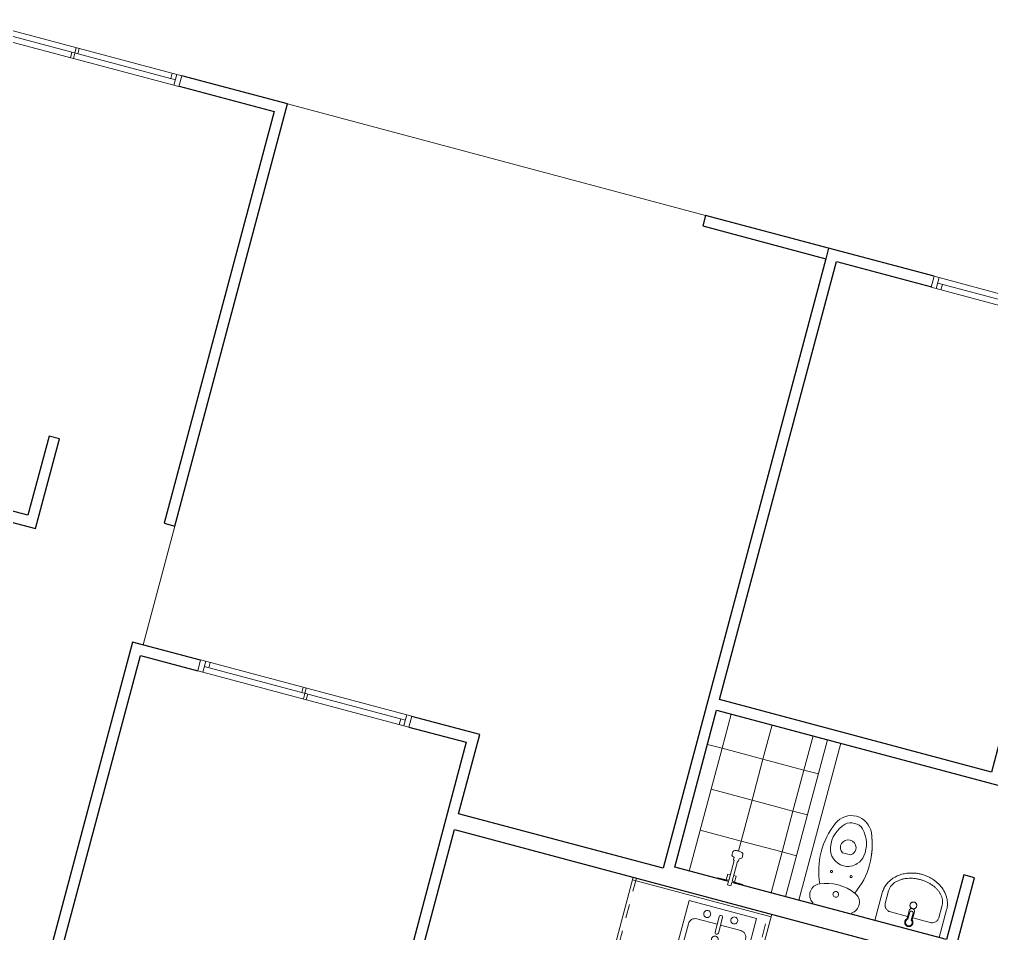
# Model space of a CAD drawing. Header units: metres. Extents: x 689715 to 690980, y 1005284 to 1006835.
# Drawn here: x 690779.56 to 690786.68, y 1005506.47 to 1005513.16 of the extents above; entities that cross this region are included whole.
import ezdxf

# ---------------------------------------------------------------- set-up
doc = ezdxf.new("R2010")
doc.units = ezdxf.units.M
doc.linetypes.add('Dash', pattern=[0.006, 0.003, -0.003])
doc.layers.add('A-BLDG', color=7, linetype='Continuous')
for name, color, linetype, lineweight in [('A-FLOR', 250, 'Continuous', 9), ('A-GLAZ', 151, 'Continuous', 9), ('A-GLAZ-CURT', 52, 'Continuous', 9), ('A-WALL', 250, 'Continuous', 9), ('P-PIPE', 250, 'Continuous', 9), ('P-SANR-FIXT', 250, 'Continuous', 9), ('Q-CASE', 31, 'Continuous', 9)]:
    doc.layers.add(name, color=color, linetype=linetype, lineweight=lineweight)

# ---------------------------------------------------------------- blocks, each defined once
blk = doc.blocks.new('M_Base Cabinet-Double Door Sink Unit - 105-535934-PLANO CLAVE')
at = {"layer": 'Q-CASE', "linetype": 'Dash'}
for p, q in [((-0.4812622950819733, -6.767919558114955e-17), (-0.4812622950819733, -0.5799999999999997)), ((0.5187377049180263, -0.5799999999999997), (0.5187377049180263, -6.767919558114955e-17)), ((-0.4812622950819733, -0.5799999999999997), (0.5187377049180263, -0.5799999999999997))]:
    blk.add_line(p, q, dxfattribs=at)
blk = doc.blocks.new('Window-Sliding - VENTANA DE 1_60 X 1_20-675561-PLANO CLAVE')
at = {"layer": 'A-GLAZ'}
for p, q in [((0.8003658304546725, 0.03999999999999999), (-0.7996341695453272, 0.03999999999999999)), ((-0.7996341695453272, 0.03999999999999999), (-0.7996341695453272, -0.04254999999902379)), ((-0.7996341695453272, 0.04000000000097636), (0.8003658304546725, 0.04000000000097636)), ((-0.7615341697799087, -0.04254999999902379), (-0.7615341697799087, 0.04000000000097636)), ((-0.7615341697799087, 0.04000000000097636), (-0.7615341697799087, -0.04254999999902379)), ((-0.7266091695452884, 0.04000000000097636), (-0.7266091695452884, -0.001274999999028649)), ((-0.02185916954532734, 0.04000000000097636), (-0.02185916954532734, -0.001274999999028649)), ((0.000365830454672653, -0.001274999999028649), (0.000365830454672653, 0.04000000000097636)), ((0.7622658304671645, 0.04000000000097636), (0.7622658304671645, -0.04254999999902379)), ((0.8003658304546725, -0.04254999999902379), (0.8003658304546725, 0.03999999999999999)), ((-0.7996341695453272, -0.04254999999902379), (0.8003658304546725, -0.04254999999902379)), ((-0.7996341695453272, -0.04254999999902379), (0.8003658304546725, -0.04254999999902379)), ((-0.7996341692992297, -0.04254999999902379), (0.8003658304556447, -0.04254999999902379)), ((0.7622658304671645, -0.001274999999028649), (-0.7615341697799086, -0.001274999999028649)), ((0.000365830454672653, -0.001274999999028649), (0.000365830454672653, -0.04254999999902379)), ((0.02259083045467268, -0.04254999999902379), (0.02259083045467268, -0.001274999999028649)), ((0.7273408304547152, -0.04254999999902379), (0.7273408304547152, -0.001274999999028649))]:
    blk.add_line(p, q, dxfattribs=at)
blk = doc.blocks.new('Window-Sliding - VENTANA DE 1_60 X 1_20-1075703-PLANO CLAVE')
at = {"layer": 'A-GLAZ'}
for p, q in [((-0.7996341695453272, -0.03999999999999999), (-0.7996341695453272, 0.04254999999902379)), ((-0.7996341695453272, 0.04254999999902379), (0.8003658304546725, 0.04254999999902379)), ((-0.7996341695453272, 0.04254999999902379), (0.8003658304546725, 0.04254999999902379)), ((-0.7996341692992297, 0.04254999999902379), (0.8003658304556447, 0.04254999999902379)), ((-0.7615341697799087, 0.04254999999902379), (-0.7615341697799087, -0.04000000000097636)), ((-0.7615341697799087, -0.04000000000097636), (-0.7615341697799087, 0.04254999999902379)), ((0.7622658304671645, 0.001274999999028649), (-0.7615341697799086, 0.001274999999028649)), ((-0.7266091695452884, -0.04000000000097636), (-0.7266091695452884, 0.001274999999028649)), ((-0.02185916954532734, -0.04000000000097636), (-0.02185916954532734, 0.001274999999028649)), ((0.000365830454672653, 0.001274999999028649), (0.000365830454672653, 0.04254999999902379)), ((0.000365830454672653, 0.001274999999028649), (0.000365830454672653, -0.04000000000097636)), ((0.02259083045467268, 0.04254999999902379), (0.02259083045467268, 0.001274999999028649)), ((0.7273408304547152, 0.04254999999902379), (0.7273408304547152, 0.001274999999028649)), ((0.7622658304671645, -0.04000000000097636), (0.7622658304671645, 0.04254999999902379)), ((0.8003658304546725, 0.04254999999902379), (0.8003658304546725, -0.03999999999999999)), ((0.8003658304546725, -0.03999999999999999), (-0.7996341695453272, -0.03999999999999999)), ((-0.7996341695453272, -0.04000000000097636), (0.8003658304546725, -0.04000000000097636))]:
    blk.add_line(p, q, dxfattribs=at)
blk = doc.blocks.new('Counter Top w Sink Hole - 600mm Depth-798893-PLANO CLAVE')
at = {"layer": 'Q-CASE'}
for p, q in [((-1.200462295081971, 0), (-1.200462295081971, -0.5999999999999998)), ((-0.1504622950819716, -0.5999999999999998), (-0.1504622950819716, 0)), ((-1.200462295081969, -0.01904999999999946), (-0.1504622950819689, -0.01904999999999946)), ((-1.200462295081971, -0.5999999999999998), (-0.1504622950819716, -0.5999999999999998))]:
    blk.add_line(p, q, dxfattribs=at)
blk = doc.blocks.new('Asiento de WC con cisterna - Basado en muro _1_ - 700 x 370 mm-789044-PLANO CLAVE')
at = {"layer": 'P-SANR-FIXT'}
for p, q in [((0.08188709035935567, 0.5055635977873038), (0.09421954282716859, 0.493231145319493)), ((0.1557804571728157, 0.493231145319493), (0.1681124345074399, 0.5055631226541172)), ((0.09421954282716859, 0.493231145319493), (0.1557804571728157, 0.493231145319493)), ((-0.02187722138719559, 0.07499999999999994), (-0.02187722138719559, 0.08391989724035026)), ((-0.02187722138719559, 0.07499999999999994), (-0.02187722138719559, 0.08391989724035026)), ((0.2718772213871811, 0.0839198972403314), (0.2718772213871811, 0.07499999999999994)), ((0.2718772213871811, 0.0839198972403314), (0.2718772213871811, 0.07499999999999994))]:
    blk.add_line(p, q, dxfattribs=at)
for centre, radius, start, end in [((0.1263906931667725, 0.6279586832031133), 0.1500205755124663, 90.53114040896261, 156.2031105431063), ((0.1263906931667726, 0.627958683203113), 0.1500205755124664, 90.53114040896229, 156.2031105431058), ((0.1167033178664538, 0.6421242949030073), 0.08160219203835921, 84.16452320228078, 135.6026374064211), ((0.1236093068331425, 0.6279586832032669), 0.1500205755124664, 23.79688945691986, 89.46885958470654), ((0.1236093068331423, 0.6279586832032668), 0.1500205755124665, 23.79688945691951, 89.46885958470611), ((0.1332966821335287, 0.6421242949030073), 0.08160219203835917, 44.39736259357652, 95.8354767977185), ((0.5000422088294059, 0.4631829594189233), 0.5583911110627031, 156.2031105431048, 204.6060293370741), ((0.5000422088294061, 0.4631829594189232), 0.5583911110627032, 156.2031105431045, 204.6455084719933), ((0.2155035793955505, 0.5453808393940114), 0.2198801290422032, 135.6026374064219, 189.0939245400835), ((0.03449642060443201, 0.5453808393940114), 0.2198801290422031, 350.9060754599147, 44.3973625935772), ((-0.2500422088294234, 0.4631829594189235), 0.5583911110627031, 335.3544915280072, 23.79688945691954), ((-0.2500422088294235, 0.4631829594189235), 0.5583911110627032, 7.66258319225552, 23.79688945691991), ((0.1249996889637568, 0.5385196732527052), 0.05811982397823022, 17.18294614083706, 162.8135445182307), ((0.1249965700011368, 0.5308938083802591), 0.1282210170177353, 189.0939245400833, 270.0015327010727), ((0.1172424294186785, 0.5409189368466328), 0.0499999999999988, 162.8135445182306, 225.0000000000047), ((0.1327570954481102, 0.5409184617134469), 0.05000000000000183, 314.9999999999996, 17.18294614083711), ((0.1250034299988457, 0.5308938083802591), 0.1282210170177355, 317.5547232189018, 350.9060754599144), ((-0.2500422088294235, 0.4631829594189235), 0.5583911110627032, 359.5954300599229, 7.662583192255514), ((0.1250034299988457, 0.5308938083802591), 0.1282210170177353, 269.9984672994297, 317.5547232189022), ((-0.2500422088294235, 0.4631829594189235), 0.5583911110627029, 335.3939706629263, 359.5954300599229), ((0.0518305911706004, 0.3404140648905677), 0.007829715225314391, 1.272221872585407e-12, 180.0000000000004), ((0.0518305911706004, 0.3404140648905676), 0.007829715225314412, 179.9999999999999, 359.9999999999992), ((0.1997880414132113, 0.3404140648905682), 0.007829715225314409, 7.124442486478279e-13, 180.000000000004), ((0.1997880414132113, 0.3404140648905676), 0.007829715225314452, 179.9999999999995, 1.933777246329818e-12), ((0.0221904505495775, 0.1536969039532579), 0.0825275128411137, 113.1217691630647, 237.7255393616297), ((0.02219045054957754, 0.1536969039532579), 0.08252751284111375, 113.1217691630644, 237.7255393616293), ((0.1249999999999927, -0.08708317119861808), 0.3443382231803591, 66.87823083693358, 113.121769163063), ((0.1249999999982369, -0.08708317119446829), 0.3443382231758532, 112.6568070909436, 113.1217691630658), ((0.1249999999989467, -0.08708317120110491), 0.3443382231830575, 66.87823083693642, 67.34319290905344), ((0.2278095494504263, 0.1536969039532501), 0.08252751284111375, 302.2744606383561, 66.87823083693543), ((0.2278095494504263, 0.1536969039532501), 0.08252751284111372, 302.2744606383558, 66.87823083693507), ((0.1256452486108077, 0.1862915561837395), 0.02088535773801652, 2.544443745170813e-14, 180), ((0.1256452486108077, 0.1862915561837395), 0.02088535773801541, 180, 5.088887490341627e-14)]:
    blk.add_arc(centre, radius, start, end, dxfattribs=at)
blk = doc.blocks.new('Shower_System-Symmons-Dia-Shower-Tub_Spout - 2_5 GPM Flow Restrictor_ Chrome-789671-PLANO CLAVE')
at = {"layer": 'P-PIPE'}
for p, q in [((10.78847418490957, 5.64833240039586), (10.78847418490957, 5.673732400395861)), ((10.79472028818157, 5.642086297123863), (10.78847418490957, 5.64833240039586)), ((10.80742028818156, 5.634753948705157), (10.79472028818157, 5.642086297123863)), ((10.80742028818156, 5.620154265245772), (10.80742028818156, 5.634753948705157)), ((10.85822028818159, 5.642086297123863), (10.84552028818159, 5.634753948705158)), ((10.84552028818159, 5.634753948705158), (10.84552028818159, 5.620154265245772)), ((10.86446639145359, 5.648332400395861), (10.85822028818159, 5.642086297123863)), ((10.86446639145359, 5.673732400395862), (10.86446639145359, 5.648332400395861)), ((10.81377028818157, 5.463495703043542), (10.81377028818156, 5.614123166941712)), ((10.83917028818159, 5.614123166941712), (10.83917028818159, 5.463495703043542)), ((10.79472028818157, 5.458853730516862), (10.81200504935531, 5.463495703043542)), ((10.79472028818157, 5.455054265245675), (10.79472028818157, 5.458853730516862)), ((10.81377028818158, 5.455054265245715), (10.79472028818157, 5.455054265245715)), ((10.81200504935531, 5.463495703043542), (10.81377028818157, 5.463495703043542)), ((10.81377028818158, 5.429654265245681), (10.81377028818158, 5.455054265245715)), ((10.83917028818158, 5.429654265245681), (10.81377028818158, 5.429654265245681)), ((10.83917028818159, 5.463495703043542), (10.84093552700785, 5.463495703043542)), ((10.85822028818159, 5.455054265245715), (10.83917028818158, 5.455054265245715)), ((10.83917028818158, 5.455054265245715), (10.83917028818158, 5.429654265245681)), ((10.84093552700785, 5.463495703043542), (10.85822028818159, 5.458853730516863)), ((10.85822028818159, 5.458853730516863), (10.85822028818159, 5.455054265245715))]:
    blk.add_line(p, q, dxfattribs=at)
blk.add_open_spline([(10.78847418490957, 5.673732400395861), (10.78847654084586, 5.674601728311892), (10.78882015961313, 5.676313428696286), (10.79036904348912, 5.678832166529689), (10.79290117796723, 5.681205930820459), (10.79749763517924, 5.684101631818613), (10.80530575190709, 5.687059475227506), (10.81697131742473, 5.689164437133897), (10.82966575595639, 5.689597408816618), (10.8420135478714, 5.68831017386291), (10.8535677299157, 5.685208237250614), (10.86227323625739, 5.680183749285701), (10.86446050161287, 5.67590572018594), (10.86446639145359, 5.673732400395862)], degree=3, knots=[0, 0, 0, 0, 0.05263157894736842, 0.1052631578947368, 0.1578947368421053, 0.2105263157894737, 0.3157894736842105, 0.4210526315789473, 0.5263157894736842, 0.631578947368421, 0.7368421052631579, 0.868421052631579, 1, 1, 1, 1], dxfattribs=at)
for points in [[(10.81377028818156, 5.614123166941712), (10.81243554213799, 5.614630948917133), (10.81012839499278, 5.615792135391595), (10.80792105471739, 5.617888621405987), (10.80742151009942, 5.61939317255876), (10.80742028818156, 5.620154265245772)], [(10.84552028818159, 5.620154265245772), (10.84551906626373, 5.61939317255876), (10.84501952164576, 5.617888621405988), (10.84281218137037, 5.615792135391595), (10.84050503422517, 5.614630948917135), (10.83917028818159, 5.614123166941712)]]:
    blk.add_open_spline(points, degree=3, dxfattribs=at)
at = {"layer": 'P-SANR-FIXT'}
for p, q in [((10.79472028818157, 5.461404265245669), (10.79472028818157, 5.505854265245668)), ((10.79472028818157, 5.505854265245668), (10.81377028818157, 5.505854265245668)), ((10.83917028818158, 5.505854265245668), (10.85822028818158, 5.505854265245668)), ((10.85822028818158, 5.505854265245668), (10.85822028818158, 5.46140426524567)), ((10.73122028818158, 5.455054265245669), (10.73122028818158, 5.461404265245669)), ((10.73122028818158, 5.461404265245669), (10.79472028818157, 5.461404265245669)), ((10.85822028818158, 5.46140426524567), (10.92172028818158, 5.46140426524567)), ((10.92172028818158, 5.46140426524567), (10.92172028818158, 5.455054265245669))]:
    blk.add_line(p, q, dxfattribs=at)
blk = doc.blocks.new('Fregadero de cocina - Isla - 510 x 450 mm-797699-PLANO CLAVE')
at = {"layer": 'P-SANR-FIXT'}
for p, q in [((-0.2393107594349382, 0.2273454011136385), (-0.2393107594349382, -0.22265459888635)), ((0.2706892405650619, 0.2273454011136385), (-0.2393107594349382, 0.2273454011136385)), ((0.2706892405650619, -0.22265459888635), (0.2706892405650619, 0.2273454011136386)), ((0.00298924056506123, 0.1701954011136374), (0.00298924056506123, 0.05314540111363695)), ((0.0283892405650612, 0.1701954011136374), (0.0283892405650612, 0.05314540111363695)), ((0.002989240565061231, 0.1130454011136345), (-0.1504107594349398, 0.1130454011136345)), ((0.1817892405650552, 0.1130454011136363), (0.02838924056506121, 0.1130454011136363)), ((-0.2012107594349317, 0.06224540111364279), (-0.2012107594349317, -0.1337545988863613)), ((0.2325892405650642, -0.1337545988863628), (0.2325892405650642, 0.06224540111362735)), ((-0.1504107594349319, -0.1845545988863609), (0.1817892405650662, -0.1845545988863609)), ((-0.2393107594349382, -0.22265459888635), (0.2706892405650619, -0.22265459888635))]:
    blk.add_line(p, q, dxfattribs=at)
for centre, radius, start, end in [((-0.08591075943493846, 0.1671166075596429), 0.0254000000000002, 359.9999999999996, 179.9999999999998), ((-0.08591075943493846, 0.1671166075596429), 0.02540000000000019, 180.0000000000001, 3.562221243239139e-13), ((0.01568924056506121, 0.1701954011136374), 0.0127, 359.9999999999996, 179.9999999999999), ((0.1172892405650611, 0.172313332320954), 0.02540000000000013, 359.9999999999996, 179.9999999999998), ((0.1172892405650611, 0.172313332320954), 0.02540000000000013, 180.0000000000001, 3.562221243239139e-13), ((-0.1504107594349399, 0.06224540111364263), 0.05079999999999237, 136.5356090456148, 180), ((-0.1504107594349399, 0.06224540111364263), 0.05079999999999229, 89.99999999999994, 135), ((0.1817892405650552, 0.06224540111362734), 0.05080000000000862, 359.9999999999996, 90.00000000000006), ((0.01568924056506129, -5.66033779171555e-17), 0.02539999999999978, 359.9999999999996, 179.9999999999998), ((0.01568924056506129, -5.586524424723636e-17), 0.02539999999999978, 180.0000000000001, 3.053332494204976e-13), ((0.01568924056506121, 0.05314540111363695), 0.01269999999999997, 180, 5.088887490341627e-14), ((-0.150410759434932, -0.1337545988863612), 0.05079999999999975, 179.9999999999997, 269.9999999999994), ((0.1817892405650661, -0.1337545988863628), 0.05079999999999815, 315.0163014958944, 0), ((0.1817892405650661, -0.1337545988863628), 0.05079999999999806, 269.9999999999996, 314.9999999999997)]:
    blk.add_arc(centre, radius, start, end, dxfattribs=at)
blk = doc.blocks.new('M_Rectangle Surface - ELBA BEIGE-1192598-PLANO CLAVE')
at = {"layer": 'A-GLAZ-CURT'}
for p, q in [((1.955, 1.954999999999999), (1.645, 1.955)), ((1.645, 1.955), (1.644999999999998, 1.644999999999999)), ((1.954999999999999, 1.644999999999998), (1.955, 1.954999999999999)), ((1.644999999999998, 1.644999999999999), (1.954999999999999, 1.644999999999998))]:
    blk.add_line(p, q, dxfattribs=at)
blk = doc.blocks.new('M_Rectangle Surface - ELBA BEIGE-V24-PLANO CLAVE')
at = {"layer": 'A-GLAZ-CURT'}
for p, q in [((1.720743557535137, 1.955), (1.645, 1.955)), ((1.645, 1.955), (1.644999999999998, 1.644999999999999)), ((1.644999999999998, 1.644999999999999), (1.954999999999999, 1.644999999999998))]:
    blk.add_line(p, q, dxfattribs=at)
blk = doc.blocks.new('M_Rectangle Surface - ELBA BEIGE-V25-PLANO CLAVE')
at = {"layer": 'A-GLAZ-CURT'}
for p, q in [((1.955, 1.954999999999999), (1.645, 1.955)), ((1.645, 1.955), (1.644999999999998, 1.644999999999999)), ((1.644999999999998, 1.644999999999999), (1.720743557535138, 1.644999999999999))]:
    blk.add_line(p, q, dxfattribs=at)
blk = doc.blocks.new('Wall_Basin_with_optional_pedestal_taps_or_mixer_13910 - 500w x 420d wall w taps-1270141-PLANO CLAVE')
at = {"layer": 'P-SANR-FIXT'}
for p, q in [((-0.1135232274000935, 0.1151677185066445), (-0.1135232274000935, 0.3251677185066426)), ((0.3742267085302148, 0.3251677185066426), (0.3742267085302148, 0.1151677185066445)), ((0.1103517405650598, 0.2351677185066481), (-0.01989805144810725, 0.2351677185066481)), ((0.2806015325782286, 0.2351677185066481), (0.1503517405650616, 0.2351677185066481)), ((-0.07231794143005296, 0.1851677185066462), (-0.07231794143005296, 0.09016771850664303)), ((0.3330214225601743, 0.09016771850664303), (0.3330214225601743, 0.1851677185066462))]:
    blk.add_line(p, q, dxfattribs=at)
blk.add_circle((0.1303517405650617, 0.1460775038084516), 0.02499999999999998, dxfattribs=at)
for points, knots in [([(-0.01989805144810728, 0.2351677185066465), (-0.02281636260412415, 0.2351674195150883), (-0.02854485775271186, 0.2347284994412761), (-0.03975145635923986, 0.2320766817135328), (-0.0510165047317699, 0.2263530468706007), (-0.06089778826249933, 0.217138031375513), (-0.06735146703995905, 0.2075339688064005), (-0.07140618379599682, 0.1966353474043037), (-0.07230351822754674, 0.1890713472666693), (-0.07231794143005241, 0.1851677185066468)], [-1, -1, -1, -1, -0.8928571428571428, -0.7857142857142857, -0.5714285714285714, -0.4285714285714285, -0.2857142857142857, -0.1428571428571428, 0, 0, 0, 0]), ([(0.3330214225601737, 0.1851677185066467), (0.3330106051582944, 0.1880954400766636), (0.3326217765002246, 0.192400760936448), (0.331366348841359, 0.1979499126089147), (0.3300294701014433, 0.2020776882656155), (0.3283407616358078, 0.2060728727791256), (0.3263340661394789, 0.2098488814963552), (0.3239572296820962, 0.2134989520684521), (0.3198462694770827, 0.2187783422334), (0.3131245999918716, 0.225036153089024), (0.3031329892598933, 0.2308513506781046), (0.292082725936253, 0.2343874473466502), (0.2844926141195844, 0.2351673198512355), (0.2806015325782286, 0.2351677185066465)], [-1, -1, -1, -1, -0.8928571428571428, -0.8392857142857142, -0.7857142857142857, -0.7321428571428572, -0.6785714285714286, -0.625, -0.5714285714285714, -0.4285714285714285, -0.2857142857142857, -0.1428571428571428, 0, 0, 0, 0]), ([(0.1053517405650617, 0.1460775038084517), (0.1053676642837987, 0.1475896665601144), (0.1056389254349813, 0.150533825650763), (0.1067293591146322, 0.1546542115019225), (0.1086101760221138, 0.1586448052086178), (0.1111019120927318, 0.1622380546445236), (0.1142094166088042, 0.1653140970097266), (0.1177783616092441, 0.1678413378913507), (0.1217559464183547, 0.1696711158510745), (0.1254720972173408, 0.1706881663087752), (0.1279091737636054, 0.1709730590157365), (0.128938183913269, 0.1710307438461765), (0.1290549292103719, 0.1710365033533429)], [0, 0, 0, 0, 0.05555555555555555, 0.1111111111111111, 0.1666666666666667, 0.2222222222222222, 0.2777777777777778, 0.3333333333333333, 0.3888888888888888, 0.4444444444444444, 0.4791666666666666, 0.4836011158500547, 0.4836011158500547, 0.4836011158500547, 0.4836011158500547]), ([(0.1553517405650617, 0.1460775038084517), (0.1553353992264542, 0.144565117238363), (0.1550639147799166, 0.1416210972024309), (0.1539740301343001, 0.1375016066570907), (0.152097507201723, 0.13351581503284), (0.1496100859689121, 0.1299270156330978), (0.1464987542367703, 0.1268462423835567), (0.142925833208821, 0.1243137763008537), (0.1389512522682655, 0.1224846401293293), (0.1352377657229864, 0.1214682353856564), (0.1320217054132823, 0.121091379709525), (0.1283130361171117, 0.1210504289723272), (0.1238848003058496, 0.1217264917026915), (0.1195202276717679, 0.1234215212521375), (0.1164584439200761, 0.1252366172799631), (0.1142550132369353, 0.1268951981917505), (0.1122394432693749, 0.1287768550796739), (0.1099213979095918, 0.131475624248226), (0.1065263234852309, 0.1370790009158306), (0.1053915498619042, 0.1422970969292951), (0.1053517405650617, 0.1460775038084517)], [0, 0, 0, 0, 0.05555555555555555, 0.1111111111111111, 0.1666666666666667, 0.2222222222222222, 0.2777777777777778, 0.3333333333333333, 0.3888888888888888, 0.4444444444444444, 0.4791666666666666, 0.5138888888888888, 0.5833333333333333, 0.6527777777777777, 0.6875, 0.7222222222222222, 0.7569444444444444, 0.7916666666666667, 0.8611111111111112, 1, 1, 1, 1]), ([(0.1316469591719221, 0.1710367588038426), (0.1334061734938048, 0.1709493808037154), (0.1368853926529988, 0.1704033486399591), (0.1411847534177227, 0.1687334693619332), (0.1442471191402474, 0.1669164996548093), (0.1464531531852341, 0.1652544995138003), (0.1484712042436308, 0.1633697865232309), (0.1507893986327451, 0.1606704470014669), (0.1541759106425497, 0.1550763352556919), (0.155310887218543, 0.1498584702336733), (0.1553517405650617, 0.1460775038084517)], [0.5163091054740963, 0.5163091054740963, 0.5163091054740963, 0.5163091054740963, 0.5833333333333333, 0.6527777777777777, 0.6875, 0.7222222222222222, 0.7569444444444444, 0.7916666666666667, 0.8611111111111112, 1, 1, 1, 1]), ([(0.3742267085302145, 0.1151677185066417), (0.3742173767753508, 0.1091312091460615), (0.3735889553396906, 0.09715300341585915), (0.3712695398083006, 0.08239396855513545), (0.3684799534822933, 0.07068601419376686), (0.365141899074541, 0.05920637433750409), (0.3598386027810799, 0.04512569315629703), (0.351918916959512, 0.02899087395135072), (0.3393618367897079, 0.008524268788201221), (0.3202963814431408, -0.0147521794732975), (0.2931340374594716, -0.0385119331935583), (0.2627194051064409, -0.05785916257347083), (0.2298205230459361, -0.0727290616807342), (0.1983095532254582, -0.08217556966947163), (0.1691870700553836, -0.08746863079209191), (0.1435068296352698, -0.08977296606206842), (0.1173620078719397, -0.08979452917230411), (0.09116480476075568, -0.08742531127401117), (0.06554327893536262, -0.08273483968471189), (0.03187401911596043, -0.07328723453782646), (-0.008215628276874182, -0.05551136977681807), (-0.05089383603350468, -0.02468726146247529), (-0.07958123918744765, 0.008589416113805969), (-0.09673875870076576, 0.03905012412955215), (-0.1062944624316214, 0.0634543036715375), (-0.1121998213509303, 0.08904471688189095), (-0.1135092337354335, 0.1063850042818194), (-0.1135232274000933, 0.1151677185066417)], [-1, -1, -1, -1, -0.974537037037037, -0.9490740740740741, -0.9363425925925926, -0.9236111111111112, -0.8981481481481481, -0.8726851851851851, -0.8472222222222222, -0.7962962962962963, -0.7453703703703703, -0.6944444444444444, -0.6435185185185185, -0.5925925925925926, -0.5555555555555556, -0.5185185185185185, -0.4814814814814815, -0.4444444444444444, -0.4074074074074074, -0.3703703703703703, -0.2962962962962963, -0.2222222222222222, -0.1481481481481481, -0.1111111111111111, -0.07407407407407407, -0.03703703703703703, 0, 0, 0, 0]), ([(-0.07231794143005262, 0.09016771850664296), (-0.07226226079584501, 0.08317254854534148), (-0.07117530073448149, 0.07293162234271934), (-0.06764971477577317, 0.05971445187925516), (-0.06392084278560088, 0.04997907659692512), (-0.05946126420205574, 0.040743280886076), (-0.05403524311648573, 0.03187258067361736), (-0.04802086745477516, 0.02349237873570475), (-0.04132445730462358, 0.01561208724153558), (-0.03407042419005415, 0.008210875082056106), (-0.02642536980842261, 0.001322832209858037), (-0.01827535875496732, -0.005070225501679556), (-0.009868092666589655, -0.01100575511994945), (-0.001059085368545676, -0.01645537791216587), (0.01095309659255553, -0.0231410806299917), (0.02749371444714863, -0.03077757094380846), (0.04885342553498757, -0.0383371202822587), (0.07185391223462378, -0.04416634822382851), (0.0953849583167902, -0.04799734949988301), (0.1147110352086998, -0.04953066840256877), (0.1302682693033571, -0.04985259670165701), (0.1458318984546901, -0.04954419350598152), (0.1657114311111838, -0.04795082965949198), (0.1886934412960144, -0.04418788332881175), (0.2118118816860682, -0.03835353904662092), (0.2341334218688746, -0.03045666037197311), (0.255529180310246, -0.02038892692415415), (0.2722889466477433, -0.01007508682516317), (0.2848550529052467, -0.0005758693965365377), (0.2937431444496146, 0.007171473317110765), (0.3020577904334042, 0.01558995167138799), (0.3096454459823316, 0.02462899082925911), (0.315269888597741, 0.03271861544483746), (0.3193395787992595, 0.03949429740030659), (0.3220794586050802, 0.04469125065236699), (0.3245425198509079, 0.05003586690984677), (0.3275054327393069, 0.05737465638666683), (0.3304194650909489, 0.06678275651595784), (0.3324796941233834, 0.07827925477634642), (0.3329899667806046, 0.08617187362837561), (0.333021422560174, 0.09016771850664296)], [-1, -1, -1, -1, -0.9619565217391304, -0.9429347826086956, -0.9239130434782609, -0.9048913043478262, -0.8858695652173914, -0.8668478260869565, -0.8478260869565217, -0.8288043478260869, -0.8097826086956521, -0.7907608695652173, -0.7717391304347826, -0.7527173913043479, -0.7336956521739131, -0.6956521739130435, -0.6521739130434783, -0.6086956521739131, -0.5652173913043479, -0.5217391304347826, -0.5, -0.4782608695652174, -0.4347826086956522, -0.3913043478260869, -0.3478260869565217, -0.3043478260869565, -0.2608695652173913, -0.2173913043478261, -0.1956521739130435, -0.1739130434782609, -0.1521739130434783, -0.1304347826086956, -0.108695652173913, -0.09782608695652173, -0.08695652173913043, -0.07608695652173914, -0.06521739130434782, -0.04347826086956522, -0.02173913043478261, 0, 0, 0, 0])]:
    blk.add_open_spline(points, degree=3, knots=knots, dxfattribs=at)
blk = doc.blocks.new('RC-Tap Mixer horizontal face - Mixer-1270082-PLANO CLAVE')
at = {"layer": 'P-SANR-FIXT'}
for p, q in [((-0.01999999999999974, -0.01500000000000699), (-0.01999999999999985, -0.08499999999999777)), ((-0.01250000000000004, -0.02165063509461486), (-0.01250000000000012, -0.07411003968389904)), ((0.01250000000000003, -0.07411003968389915), (0.01250000000000011, -0.02165063509461255)), ((0.01999999999999985, -0.08499999999999794), (0.01999999999999996, -0.01500000000000149))]:
    blk.add_line(p, q, dxfattribs=at)
at = {"layer": 'P-SANR-FIXT', "flags": 128}
for points in [[(-1.732587406877428e-14, 0.02999999999999751), (-0.001199680025614487, 0.02997600319982761), (-0.002397440819093777, 0.02990405118907572), (-0.003591366218683624, 0.02978425907561242), (-0.004779546198445144, 0.02961681850126647), (-0.005960079923867625, 0.02940199733523265), (-0.007131078792830141, 0.02914013924555744), (-0.008290669456939452, 0.02883166314931969), (-0.009436996818501223, 0.02847706254246802), (-0.010568226998269, 0.02807690471033485), (-0.01168255026927775, 0.02763182982008112), (-0.01277818395199533, 0.02714254989659426), (-0.01385337526626087, 0.02660984768337467), (-0.01490640413533033, 0.02603457539032777), (-0.0159355859376432, 0.02541765333039956), (-0.01693927420187094, 0.0247600684472845), (-0.01791586324089162, 0.02406287273652514), (-0.01886379072057164, 0.02332718156252429), (-0.01978154015916389, 0.02255417187422263), (-0.02066764335333503, 0.02174508032222227), (-0.02152068272700402, 0.02090120128041021), (-0.02233929359914515, 0.02002388477523483), (-0.0231221663669869, 0.01911453432595122), (-0.02386804860110851, 0.01817460469929834), (-0.02457574704904961, 0.01720559958216853), (-0.02524412954425549, 0.01620906917603982), (-0.02587212681731966, 0.01518660771697847), (-0.02645873420656738, 0.01413985092520751), (-0.02700301326531423, 0.0130704733882955), (-0.02750409326317038, 0.01198018588218226), (-0.02796117257903657, 0.01087073263429498), (-0.02837351998350462, 0.009743888533159913), (-0.02874047580869619, 0.00860145628895366), (-0.02906145300356869, 0.007445263549565948), (-0.02933593807307734, 0.006277159976737108), (-0.02956349189967281, 0.005099014287002353), (-0.02974375044577011, 0.003912711262138208), (-0.02987642533614702, 0.00272014873392331), (-0.02996130431928449, 0.001523234548002051), (-0.02999825160691908, 0.0003238835117412805), (-0.02998720809126399, -0.0008759856690448771), (-0.02992819143959315, -0.002074453459627), (-0.02982129606596103, -0.003269602567200457), (-0.02966669298015791, -0.004459521008145532), (-0.02946462951414723, -0.005642305166793545), (-0.02921542892636438, -0.0068160628407979), (-0.02891948988459341, -0.007978916268276152), (-0.02857728582816704, -0.009129005131802535), (-0.02818936421057899, -0.010264489534534), (-0.02775634562366328, -0.01138355294365314), (-0.02727892280478911, -0.01248440509642189), (-0.02675785952862002, -0.01356528486423514), (-0.02619398938524558, -0.01462446307003743), (-0.02558821444660455, -0.01566024525464781), (-0.02494150382338033, -0.01667097438752492), (-0.02425489211460597, -0.01765503351766907), (-0.02352947775254938, -0.01861084836038823), (-0.02276642124544523, -0.01953688981583468), (-0.02196694332092358, -0.0204316764152236), (-0.02113232297312184, -0.02129377669086963), (-0.02026389541655316, -0.02212181146624514)], [(0.01978154015912924, -0.02255417187423562), (0.02066764335330038, -0.02174508032223526), (0.02152068272696937, -0.0209012012804232), (0.0223392935991105, -0.02002388477524783), (0.02312216636695441, -0.01911453432596421), (0.02386804860107603, -0.01817460469931133), (0.02457574704901496, -0.01720559958217936), (0.02524412954422084, -0.01620906917605065), (0.02587212681728501, -0.01518660771699147), (0.02645873420653489, -0.0141398509252205), (0.02700301326527958, -0.0130704733883085), (0.02750409326314006, -0.01198018588219525), (0.02796117257900192, -0.01087073263430797), (0.02837351998347214, -0.009743888533170741), (0.02874047580866154, -0.008601456288966655), (0.02906145300353404, -0.007445263549576777), (0.02933593807304486, -0.006277159976747936), (0.02956349189963816, -0.005099014287013182), (0.02974375044573546, -0.003912711262149037), (0.0298764253361167, -0.002720148733936304), (0.02996130431925416, -0.00152323454801288), (0.02999825160688442, -0.0003238835117542749), (0.02998720809122934, 0.0008759856690318828), (0.02992819143956066, 0.002074453459616171), (0.02982129606592854, 0.003269602567189628), (0.02966669298012758, 0.004459521008134704), (0.02946462951411475, 0.005642305166782717), (0.02921542892633189, 0.006816062840784906), (0.02891948988455876, 0.007978916268265324), (0.02857728582813239, 0.00912900513178954), (0.02818936421054434, 0.01026448953452101), (0.0277563456236308, 0.01138355294364014), (0.02727892280475446, 0.01248440509640889), (0.02675785952858754, 0.01356528486422215), (0.02619398938521093, 0.01462446307002444), (0.0255882144465699, 0.01566024525463698), (0.02494150382334568, 0.0166709743875141), (0.02425489211457132, 0.01765503351765608), (0.0235294777525169, 0.01861084836037523), (0.02276642124541274, 0.01953688981582169), (0.02196694332089326, 0.02043167641520844), (0.02113232297309152, 0.0212937766908588), (0.02026389541651851, 0.02212181146623431), (0.01936304995001676, 0.02291445606233066), (0.01843122773415607, 0.02367044241688113), (0.01746991948570761, 0.02438856111299342), (0.01648066309279796, 0.02506766331393862), (0.01546504115462639, 0.02570666260106477), (0.01442467844964564, 0.02630453671182467), (0.01336123933623908, 0.02686032917518017), (0.01227642509014527, 0.02737315084175418), (0.01117197118273646, 0.02784218130627402), (0.01004964450466205, 0.02826667022005624), (0.008911240539190686, 0.02864593849138647), (0.007758580489816416, 0.0289793793719362), (0.006593508366737547, 0.02926645942742753), (0.005417888036810382, 0.02950671939101478), (0.004233600241779289, 0.02969977489800983), (0.003042539589482732, 0.02984531710077959), (0.001846611522882193, 0.02994311316284953), (0.0006477292717673777, 0.02999300663138407), (-1.732587406877428e-14, 0.02999999999999751)]]:
    blk.add_lwpolyline(points, dxfattribs=at)
at = {"layer": 'P-SANR-FIXT'}
for centre, radius, start, end in [((-1.94983249676378e-15, -8.459899447643692e-18), 0.03000000000000255, 90.00000000000037, 226.1828914123969), ((-1.95767336945486e-15, 2.373656826648583e-17), 0.02500000000000245, 90.00000000000037, 240.0000000000084), ((-1.950102871684163e-15, -7.349676423018531e-18), 0.02500000000000243, 162.0000000000003, 169.3835021252534), ((-1.955239995171422e-15, 1.374456104485941e-17), 0.02500000000000245, 153.4349488229299, 164.0852149924213), ((-1.955239995171422e-15, 1.374456104485941e-17), 0.02500000000000245, 121.7174744114649, 130.9919618699403), ((-1.94983249676378e-15, -8.459899447643692e-18), 0.03000000000000255, 313.8171085876218, 90), ((-1.95767336945486e-15, 2.373656826648583e-17), 0.02500000000000245, 300.0000000000023, 90), ((-1.955239995171422e-15, 1.374456104485942e-17), 0.02500000000000241, 49.00803812997034, 58.2825255885385), ((-1.955239995171422e-15, 1.374456104485942e-17), 0.02500000000000243, 15.91478500754165, 26.56505117707751), ((-1.950102871684163e-15, -7.349676423018531e-18), 0.02500000000000245, 10.61649787474071, 18.00000000000005), ((-1.955239995171422e-15, 1.374456104485941e-17), 0.02500000000000243, 185.1524232343946, 195.9185142807598), ((-1.950102871684163e-15, -7.349676423018531e-18), 0.02500000000000245, 190.6941007772957, 199.4381448747731), ((-1.950102871684163e-15, -7.349676423018531e-18), 0.02500000000000242, 340.5618551252265, 349.30589922271), ((-1.955239995171422e-15, 1.374456104485942e-17), 0.02500000000000245, 344.0814857193051, 354.8475767656162), ((-1.332396963893739e-21, -0.08499999999999779), 0.01999999999999987, 179.9999999999999, 359.9999999999991), ((9.787377981092647e-17, -0.07411003968389905), 0.01250000000000001, 179.9999999999999, 359.9999999999991)]:
    blk.add_arc(centre, radius, start, end, dxfattribs=at)
blk = doc.blocks.new('FRESNO B')
at = {"layer": 'A-FLOR', "color": 141}
for p, q in [((7.917500000000015, 17.34999999999881), (4.749999999999904, 17.34999999999881)), ((4.749999999999904, 13.25000000000001), (4.749999999999904, 14.15000000000002))]:
    blk.add_line(p, q, dxfattribs=at)
at = {"layer": 'A-GLAZ-CURT', "color": 141}
for p, q in [((1.739999999999906, 13.61000000000001), (1.739999999999913, 13.87000000000002)), ((1.739999999999913, 13.87000000000002), (1.739999999999913, 13.61000000000001)), ((2.049999999999915, 13.61000000000001), (2.049999999999915, 13.87000000000002)), ((2.049999999999915, 13.87000000000002), (2.049999999999908, 13.61000000000001)), ((2.359999999999911, 13.61000000000001), (2.359999999999911, 13.87000000000002)), ((2.359999999999911, 13.87000000000002), (2.359999999999911, 13.61000000000001)), ((1.6299999999999, 13.61000000000001), (1.739999999999906, 13.61000000000001)), ((1.739999999999913, 13.61000000000001), (2.049999999999915, 13.61000000000001)), ((2.049999999999908, 13.61000000000001), (2.359999999999911, 13.61000000000001)), ((2.359999999999911, 13.61000000000001), (2.469999999999924, 13.61000000000001)), ((2.359999999999911, 13.61000000000001), (2.359999999999911, 13.30000000000001)), ((2.469999999999924, 13.61000000000001), (2.359999999999911, 13.61000000000001)), ((2.359999999999911, 13.30000000000001), (2.469999999999924, 13.30000000000001)), ((2.359999999999911, 13.30000000000001), (2.359999999999911, 12.99000000000002)), ((2.469999999999924, 13.30000000000003), (2.359999999999911, 13.30000000000001)), ((2.359999999999911, 12.99000000000002), (2.469999999999924, 12.99000000000002))]:
    blk.add_line(p, q, dxfattribs=at)
at = {"layer": 'A-WALL', "color": 141, "lineweight": 25}
for p, q in [((2.349999999999941, 17.35000000000001), (1.549999999999908, 17.35000000000005)), ((1.549999999999908, 17.35000000000005), (1.549999999999908, 17.27000000000004)), ((4.749999999999918, 17.35000000000001), (3.949999999999942, 17.35000000000001)), ((4.749999999999918, 14.15000000000002), (4.749999999999918, 17.35000000000001)), ((8.850000000000094, 17.35000000000002), (7.917500000000036, 17.35000000000038)), ((7.917500000000036, 17.35000000000038), (7.917499999999986, 17.27000000000037)), ((1.549999999999908, 17.27000000000004), (1.549999999999944, 17.27000000000002)), ((1.549999999999944, 17.27000000000002), (1.549999999999894, 12.65000000000002)), ((1.629999999999942, 17.27000000000002), (2.349999999999941, 17.27000000000002)), ((1.629999999999907, 13.95000000000002), (1.629999999999942, 17.27000000000002)), ((3.949999999999942, 17.27000000000001), (4.66999999999992, 17.27000000000001)), ((4.66999999999992, 17.27000000000001), (4.66999999999992, 14.15000000000002)), ((7.917499999999986, 17.27000000000037), (8.850000000000069, 17.26999999999977)), ((8.850000000000069, 17.26999999999977), (8.850000000000055, 12.64999999999976)), ((3.68999999999993, 14.55), (3.689999999999923, 13.95)), ((3.769999999999929, 14.55), (3.68999999999993, 14.55)), ((3.769999999999921, 13.86999999999999), (3.769999999999929, 14.55)), ((4.66999999999992, 14.15000000000002), (4.749999999999918, 14.15000000000002)), ((3.689999999999923, 13.95), (1.629999999999907, 13.95000000000002)), ((1.629999999999892, 12.68000000000002), (1.629999999999907, 13.87000000000002)), ((1.629999999999907, 13.87000000000002), (3.769999999999921, 13.86999999999999)), ((5.185000000000034, 13.25000000000003), (4.669999999999913, 13.25000000000003)), ((4.669999999999913, 13.25000000000003), (4.669999999999913, 10.28681119365341)), ((7.300000000000043, 13.25000000000001), (6.785000000000036, 13.25000000000001)), ((7.300000000000043, 12.64999999999976), (7.300000000000043, 13.25000000000001)), ((3.689999999999923, 13.16999999999997), (3.689999999999923, 12.68000000000001)), ((3.769999999999921, 13.16999999999997), (3.689999999999923, 13.16999999999997)), ((3.769999999999921, 12.53000000000002), (3.769999999999921, 13.16999999999997)), ((4.749999999999918, 13.17000000000003), (5.185000000000034, 13.17000000000003)), ((4.749999999999911, 10.28681119365341), (4.749999999999918, 13.17000000000003)), ((6.785000000000036, 13.17000000000003), (7.220000000000038, 13.17000000000003)), ((7.220000000000038, 13.17000000000003), (7.220000000000031, 9.766811193653396)), ((2.018249999999899, 12.68000000000002), (1.629999999999892, 12.68000000000002)), ((3.689999999999923, 12.68000000000001), (2.081749999999918, 12.68000000000002)), ((1.549999999999894, 12.65000000000002), (-6.750155989720952e-14, 12.65000000000002)), ((8.850000000000055, 12.64999999999976), (7.300000000000043, 12.64999999999976)), ((-7.460698725481052e-14, 6.204096295797697), (-6.750155989720952e-14, 12.53000000000002)), ((-6.750155989720952e-14, 12.53000000000002), (3.769999999999921, 12.53000000000002)), ((7.300000000000029, 6.204096295797683), (7.300000000000043, 12.52999999999977))]:
    blk.add_line(p, q, dxfattribs=at)
at = {"layer": 'A-WALL', "color": 141}
for p, q in [((2.469999999999924, 12.68000000000002), (2.469999999999924, 13.87000000000002)), ((2.569999999999926, 13.87000000000002), (2.569999999999926, 12.68000000000002))]:
    blk.add_line(p, q, dxfattribs=at)
at = {"layer": 'A-GLAZ', "color": 141, "rotation": 180}
for name, p in [('Window-Sliding - VENTANA DE 1_60 X 1_20-1075703-PLANO CLAVE', (3.150365830454614, 17.31000000000002)), ('Window-Sliding - VENTANA DE 1_60 X 1_20-675561-PLANO CLAVE', (5.985365830454707, 13.21000000000002))]:
    blk.add_blockref(name, p, dxfattribs=at)
at = {"layer": 'A-GLAZ-CURT', "color": 141}
for name, p, rotation in [('M_Rectangle Surface - ELBA BEIGE-1192598-PLANO CLAVE', (0.09499999999990294, 15.25500000000001), 270.0000000000002), ('M_Rectangle Surface - ELBA BEIGE-1192598-PLANO CLAVE', (0.4049999999999194, 15.25500000000002), 269.9999999999998), ('M_Rectangle Surface - ELBA BEIGE-1192598-PLANO CLAVE', (0.09499999999990294, 14.94500000000001), 270.0000000000004), ('M_Rectangle Surface - ELBA BEIGE-1192598-PLANO CLAVE', (0.4049999999999123, 14.94500000000001), 270), ('M_Rectangle Surface - ELBA BEIGE-V24-PLANO CLAVE', (0.09499999999990294, 14.63500000000001), 270.0000000000002), ('M_Rectangle Surface - ELBA BEIGE-V25-PLANO CLAVE', (0.4049999999999194, 14.63500000000002), 269.9999999999998)]:
    blk.add_blockref(name, p, dxfattribs=dict(at, rotation=rotation))
at = {"layer": 'P-SANR-FIXT', "color": 141}
for name, p in [('Asiento de WC con cisterna - Basado en muro _1_ - 700 x 370 mm-789044-PLANO CLAVE', (2.694999999999911, 12.605)), ('Shower_System-Symmons-Dia-Shower-Tub_Spout - 2_5 GPM Flow Restrictor_ Chrome-789671-PLANO CLAVE', (-8.776470288181667, 7.224945734754328)), ('Fregadero de cocina - Isla - 510 x 450 mm-797699-PLANO CLAVE', (2.034310759434913, 12.24265459888638))]:
    blk.add_blockref(name, p, dxfattribs=at)
at = {"layer": 'P-SANR-FIXT', "color": 141, "rotation": 180}
for name, p in [('Wall_Basin_with_optional_pedestal_taps_or_mixer_13910 - 500w x 420d wall w taps-1270141-PLANO CLAVE', (3.52035174056498, 13.00516771850666)), ('RC-Tap Mixer horizontal face - Mixer-1270082-PLANO CLAVE', (3.389999999999919, 12.73))]:
    blk.add_blockref(name, p, dxfattribs=at)
at = {"layer": 'Q-CASE', "color": 141}
for name, p in [('Counter Top w Sink Hole - 600mm Depth-798893-PLANO CLAVE', (2.555462295081949, 12.53000000000002)), ('M_Base Cabinet-Double Door Sink Unit - 105-535934-PLANO CLAVE', (1.861262295081946, 12.53000000000002))]:
    blk.add_blockref(name, p, dxfattribs=at)

msp = doc.modelspace()

# ---------------------------------------------------------------- block references
at = {"layer": 'A-BLDG', "rotation": 345.0663971945302}
for p in [(690772.4645773399, 1005497.00109531), (690779.5180090345, 1005495.119845371)]:
    msp.add_blockref('FRESNO B', p, dxfattribs=at)

doc.saveas('drawing.dxf')
